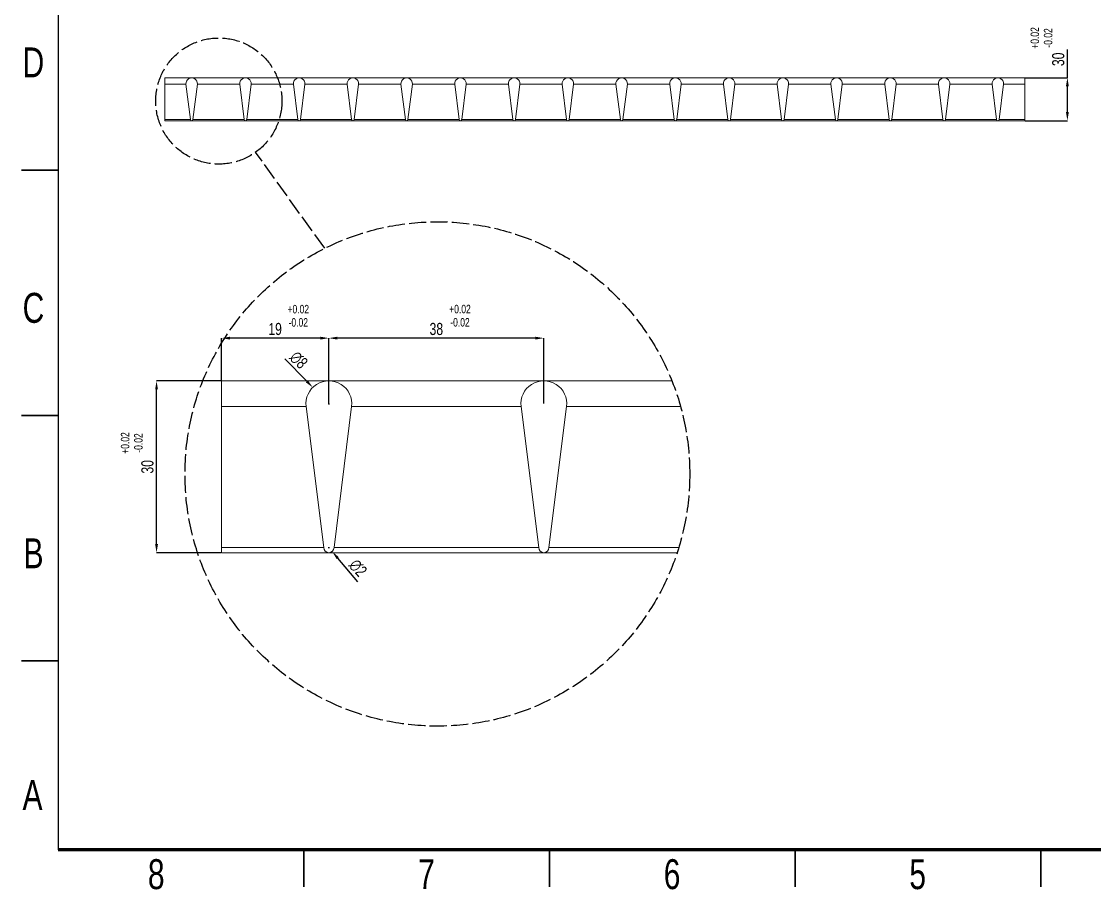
# Model space of a CAD drawing. Header units: millimetres. Extents: x 2813 to 4236, y 547 to 1552.
# Drawn here: x 2813 to 3562, y 547 to 1153 of the extents above; entities that cross this region are included whole.
import ezdxf

# ---------------------------------------------------------------- set-up
doc = ezdxf.new("R2010")
doc.units = ezdxf.units.MM
doc.linetypes.add('ACAD_ISO02W100', pattern=[15, 12, -3])
doc.styles.add('SLDTEXTSTYLE0', font='TXT', dxfattribs={"width": 0.75})
doc.dimstyles.new('SLDDIMSTYLE30', dxfattribs={"dimscale": 4, "dimtxt": 2.116667, "dimasz": 1.5, "dimexe": 0, "dimexo": 0.0625, "dimgap": 0.529167, "dimtad": 1, "dimdec": 0, "dimrnd": 1e-09, "dimzin": 12, "dimdsep": 46, "dimtxsty": 'SLDTEXTSTYLE0', "dimcen": 0.09, "dimadec": 0, "dimazin": 3, "dimtfac": 1, "dimtdec": 0, "dimtofl": 0, "dimtmove": 0, "dimatfit": 3, "dimfxl": 1, "dimfrac": 2, "dimtolj": 1, "dimtzin": 12, "dimarcsym": 0})
doc.dimstyles.new('ssss', dxfattribs={"dimscale": 4, "dimtxt": 2.116667, "dimasz": 1.5, "dimexe": 0, "dimexo": 0.0625, "dimgap": 0.529167, "dimtad": 1, "dimdec": 0, "dimlfac": 0.25, "dimrnd": 1e-09, "dimzin": 12, "dimdsep": 46, "dimtxsty": 'SLDTEXTSTYLE0', "dimcen": 0.09, "dimadec": 0, "dimazin": 3, "dimtfac": 1, "dimtdec": 0, "dimtofl": 0, "dimtmove": 0, "dimatfit": 3, "dimfxl": 1, "dimfrac": 2, "dimtolj": 1, "dimtzin": 12, "dimarcsym": 0})

# ---------------------------------------------------------------- blocks, each defined once
blk = doc.blocks.new('*D44')
at = {"color": 0, "lineweight": -2, "transparency": 16777216}
for p, q in [((3543.1, 1113.44), (3543.1, 1133.2)), ((3513.6, 1113.44), (3543.1, 1113.44)), ((3543.1, 1089.44), (3543.1, 1107.44)), ((3513.6, 1083.44), (3543.1, 1083.44))]:
    blk.add_line(p, q, dxfattribs=at)
at = {"color": 0, "transparency": 16777216}
for points in [[(3542.1, 1107.44), (3544.1, 1107.44), (3543.1, 1113.44)], [(3542.1, 1089.44), (3544.1, 1089.44), (3543.1, 1083.44)]]:
    blk.add_solid(points, dxfattribs=at)
at = {"layer": 'Defpoints', "color": 0, "transparency": 16777216}
for p in [(3513.35, 1113.44), (3543.1, 1113.44), (3513.35, 1083.44)]:
    blk.add_point(p, dxfattribs=at)
at = {"color": 0, "transparency": 16777216, "insert": (3536.75, 1126.32), "char_height": 8.467, "attachment_point": 5, "rotation": 90, "style": 'SLDTEXTSTYLE0'}
blk.add_mtext('\\A1;30', dxfattribs=at)
blk = doc.blocks.new('*D47')
at = {"color": 0, "lineweight": -2, "transparency": 16777216}
for p, q in [((2952.56, 901.83), (2907.6, 901.83)), ((2907.6, 787.83), (2907.6, 895.83)), ((2952.56, 781.83), (2907.6, 781.83))]:
    blk.add_line(p, q, dxfattribs=at)
at = {"color": 0, "transparency": 16777216}
for points in [[(2906.6, 895.83), (2908.6, 895.83), (2907.6, 901.83)], [(2906.6, 787.83), (2908.6, 787.83), (2907.6, 781.83)]]:
    blk.add_solid(points, dxfattribs=at)
at = {"layer": 'Defpoints', "color": 0, "transparency": 16777216}
for p in [(2907.6, 901.83), (2952.81, 901.83), (2952.81, 781.83)]:
    blk.add_point(p, dxfattribs=at)
at = {"color": 0, "transparency": 16777216, "insert": (2901.25, 841.83), "char_height": 8.467, "attachment_point": 5, "rotation": 90, "style": 'SLDTEXTSTYLE0'}
blk.add_mtext('\\A1;30', dxfattribs=at)
blk = doc.blocks.new('*D48')
at = {"color": 0, "lineweight": -2, "transparency": 16777216}
for p, q in [((3027.81, 886.08), (3027.81, 931.66)), ((3171.81, 931.66), (3033.81, 931.66)), ((3177.81, 886.08), (3177.81, 931.66))]:
    blk.add_line(p, q, dxfattribs=at)
at = {"color": 0, "transparency": 16777216}
for points in [[(3033.81, 932.66), (3033.81, 930.66), (3027.81, 931.66)], [(3171.81, 932.66), (3171.81, 930.66), (3177.81, 931.66)]]:
    blk.add_solid(points, dxfattribs=at)
at = {"layer": 'Defpoints', "color": 0, "transparency": 16777216}
for p in [(3027.81, 931.66), (3027.81, 885.83), (3177.81, 885.83)]:
    blk.add_point(p, dxfattribs=at)
at = {"color": 0, "transparency": 16777216, "insert": (3102.81, 938.01), "char_height": 8.467, "attachment_point": 5, "style": 'SLDTEXTSTYLE0'}
blk.add_mtext('\\A1;38', dxfattribs=at)
blk = doc.blocks.new('*D49')
at = {"color": 0, "lineweight": -2, "transparency": 16777216}
for p, q in [((3027.45, 785.43), (3028.17, 785.43)), ((3027.81, 785.07), (3027.81, 785.79)), ((3048.02, 761.41), (3033.99, 778.08))]:
    blk.add_line(p, q, dxfattribs=at)
at = {"color": 0, "transparency": 16777216}
blk.add_solid([(3034.76, 778.72), (3033.23, 777.44), (3030.13, 782.67)], dxfattribs=at)
at = {"layer": 'Defpoints', "color": 0, "transparency": 16777216}
for p in [(3025.49, 788.18), (3030.13, 782.67)]:
    blk.add_point(p, dxfattribs=at)
at = {"color": 0, "transparency": 16777216, "insert": (3048.11, 771.17), "char_height": 8.467, "attachment_point": 5, "rotation": 310.07982, "style": 'SLDTEXTSTYLE0'}
blk.add_mtext('\\A1;∅2', dxfattribs=at)
blk = doc.blocks.new('*D50')
at = {"color": 0, "lineweight": -2, "transparency": 16777216}
for p, q in [((2997.01, 917.21), (3012.4, 901.53)), ((3027.45, 885.83), (3028.17, 885.83)), ((3027.81, 885.47), (3027.81, 886.19))]:
    blk.add_line(p, q, dxfattribs=at)
at = {"color": 0, "transparency": 16777216}
blk.add_solid([(3013.12, 902.23), (3011.69, 900.83), (3016.6, 897.25)], dxfattribs=at)
at = {"layer": 'Defpoints', "color": 0, "transparency": 16777216}
for p in [(3016.6, 897.25), (3039.02, 874.41)]:
    blk.add_point(p, dxfattribs=at)
at = {"color": 0, "transparency": 16777216, "insert": (3006.73, 916.37), "char_height": 8.467, "attachment_point": 5, "rotation": 314.46054, "style": 'SLDTEXTSTYLE0'}
blk.add_mtext('\\A1;∅8', dxfattribs=at)
blk = doc.blocks.new('*D51')
at = {"color": 0, "lineweight": -2, "transparency": 16777216}
for p, q in [((2952.81, 902.08), (2952.81, 931.66)), ((3021.81, 931.66), (2958.81, 931.66)), ((3027.81, 886.08), (3027.81, 931.66))]:
    blk.add_line(p, q, dxfattribs=at)
at = {"color": 0, "transparency": 16777216}
for points in [[(2958.81, 932.66), (2958.81, 930.66), (2952.81, 931.66)], [(3021.81, 932.66), (3021.81, 930.66), (3027.81, 931.66)]]:
    blk.add_solid(points, dxfattribs=at)
at = {"layer": 'Defpoints', "color": 0, "transparency": 16777216}
for p in [(2952.81, 931.66), (2952.81, 901.83), (3027.81, 885.83)]:
    blk.add_point(p, dxfattribs=at)
at = {"color": 0, "transparency": 16777216, "insert": (2990.31, 938.01), "char_height": 8.467, "attachment_point": 5, "style": 'SLDTEXTSTYLE0'}
blk.add_mtext('\\A1;19', dxfattribs=at)

msp = doc.modelspace()

# ---------------------------------------------------------------- linework, layer by layer
msp.add_line((2839.05, 1523.73), (2839.05, 574.33))
at = {"linetype": 'Continuous', "lineweight": 0, "extrusion": (1, -1.83697e-16, -2e-16)}
for p, q in [((2913.35, 1108.95), (2913.35, 1113.44)), ((2913.35, 1113.44), (2932.1, 1113.44)), ((2913.35, 1108.95), (2928.14, 1108.95)), ((2913.35, 1108.95), (2913.35, 1084.34)), ((2931.2, 1084.34), (2928.14, 1108.95)), ((2932.1, 1113.44), (2969.6, 1113.44)), ((2936.07, 1108.95), (2933, 1084.34)), ((2936.07, 1108.95), (2965.64, 1108.95)), ((2968.7, 1084.34), (2965.64, 1108.95)), ((2969.6, 1113.44), (3007.1, 1113.44)), ((2973.57, 1108.95), (2970.5, 1084.34)), ((2973.57, 1108.95), (3003.14, 1108.95)), ((3006.2, 1084.34), (3003.14, 1108.95)), ((3007.1, 1113.44), (3044.6, 1113.44)), ((3011.07, 1108.95), (3008, 1084.34)), ((3011.07, 1108.95), (3040.64, 1108.95)), ((3043.7, 1084.34), (3040.64, 1108.95)), ((3044.6, 1113.44), (3082.1, 1113.44)), ((3048.57, 1108.95), (3045.5, 1084.34)), ((3048.57, 1108.95), (3078.14, 1108.95)), ((3081.2, 1084.34), (3078.14, 1108.95)), ((3082.1, 1113.44), (3119.6, 1113.44)), ((3086.07, 1108.95), (3083, 1084.34)), ((3086.07, 1108.95), (3115.64, 1108.95)), ((3118.7, 1084.34), (3115.64, 1108.95)), ((3119.6, 1113.44), (3157.1, 1113.44)), ((3123.57, 1108.95), (3120.5, 1084.34)), ((3123.57, 1108.95), (3153.14, 1108.95)), ((3156.2, 1084.34), (3153.14, 1108.95)), ((3157.1, 1113.44), (3194.6, 1113.44)), ((3161.07, 1108.95), (3158, 1084.34)), ((3161.07, 1108.95), (3190.64, 1108.95)), ((3193.7, 1084.34), (3190.64, 1108.95)), ((3194.6, 1113.44), (3232.1, 1113.44)), ((3198.57, 1108.95), (3195.5, 1084.34)), ((3198.57, 1108.95), (3228.14, 1108.95)), ((3231.2, 1084.34), (3228.14, 1108.95)), ((3232.1, 1113.44), (3269.6, 1113.44)), ((3236.07, 1108.95), (3233, 1084.34)), ((3236.07, 1108.95), (3265.64, 1108.95)), ((3268.7, 1084.34), (3265.64, 1108.95)), ((3269.6, 1113.44), (3307.1, 1113.44)), ((3273.57, 1108.95), (3270.5, 1084.34)), ((3273.57, 1108.95), (3303.14, 1108.95)), ((3306.2, 1084.34), (3303.14, 1108.95)), ((3307.1, 1113.44), (3344.6, 1113.44)), ((3311.07, 1108.95), (3308, 1084.34)), ((3311.07, 1108.95), (3340.64, 1108.95)), ((3343.7, 1084.34), (3340.64, 1108.95)), ((3344.6, 1113.44), (3382.1, 1113.44)), ((3348.57, 1108.95), (3345.5, 1084.34)), ((3348.57, 1108.95), (3378.14, 1108.95)), ((3381.2, 1084.34), (3378.14, 1108.95)), ((3382.1, 1113.44), (3419.6, 1113.44)), ((3386.07, 1108.95), (3383, 1084.34)), ((3386.07, 1108.95), (3415.64, 1108.95)), ((3418.7, 1084.34), (3415.64, 1108.95)), ((3419.6, 1113.44), (3457.1, 1113.44)), ((3423.57, 1108.95), (3420.5, 1084.34)), ((3423.57, 1108.95), (3453.14, 1108.95)), ((3456.2, 1084.34), (3453.14, 1108.95)), ((3457.1, 1113.44), (3494.6, 1113.44)), ((3461.07, 1108.95), (3458, 1084.34)), ((3461.07, 1108.95), (3490.64, 1108.95)), ((3493.7, 1084.34), (3490.64, 1108.95)), ((3494.6, 1113.44), (3513.35, 1113.44)), ((3498.57, 1108.95), (3495.5, 1084.34)), ((3498.57, 1108.95), (3513.35, 1108.95)), ((3513.35, 1108.95), (3513.35, 1113.44)), ((3513.35, 1108.95), (3513.35, 1084.34)), ((2913.35, 1084.34), (2931.2, 1084.34)), ((2913.35, 1083.44), (2913.35, 1084.34)), ((2913.35, 1083.44), (2932.1, 1083.44)), ((2932.1, 1083.44), (2969.6, 1083.44)), ((2933, 1084.34), (2968.7, 1084.34)), ((2969.6, 1083.44), (3007.1, 1083.44)), ((2970.5, 1084.34), (3006.2, 1084.34)), ((3007.1, 1083.44), (3044.6, 1083.44)), ((3008, 1084.34), (3043.7, 1084.34)), ((3044.6, 1083.44), (3082.1, 1083.44)), ((3045.5, 1084.34), (3081.2, 1084.34)), ((3082.1, 1083.44), (3119.6, 1083.44)), ((3083, 1084.34), (3118.7, 1084.34)), ((3119.6, 1083.44), (3157.1, 1083.44)), ((3120.5, 1084.34), (3156.2, 1084.34)), ((3157.1, 1083.44), (3194.6, 1083.44)), ((3158, 1084.34), (3193.7, 1084.34)), ((3194.6, 1083.44), (3232.1, 1083.44)), ((3195.5, 1084.34), (3231.2, 1084.34)), ((3232.1, 1083.44), (3269.6, 1083.44)), ((3233, 1084.34), (3268.7, 1084.34)), ((3269.6, 1083.44), (3307.1, 1083.44)), ((3270.5, 1084.34), (3306.2, 1084.34)), ((3307.1, 1083.44), (3344.6, 1083.44)), ((3308, 1084.34), (3343.7, 1084.34)), ((3344.6, 1083.44), (3382.1, 1083.44)), ((3345.5, 1084.34), (3381.2, 1084.34)), ((3382.1, 1083.44), (3419.6, 1083.44)), ((3383, 1084.34), (3418.7, 1084.34)), ((3419.6, 1083.44), (3457.1, 1083.44)), ((3420.5, 1084.34), (3456.2, 1084.34)), ((3457.1, 1083.44), (3494.6, 1083.44)), ((3458, 1084.34), (3493.7, 1084.34)), ((3494.6, 1083.44), (3513.35, 1083.44)), ((3495.5, 1084.34), (3513.35, 1084.34)), ((3513.35, 1083.44), (3513.35, 1084.34)), ((2952.81, 883.85), (2952.81, 901.83)), ((2952.81, 901.83), (3027.81, 901.83)), ((3027.81, 901.83), (3177.81, 901.83)), ((3177.81, 901.83), (3267.15, 901.83)), ((2952.81, 883.85), (3011.93, 883.85)), ((2952.81, 883.85), (2952.81, 785.43)), ((3024.21, 785.43), (3011.93, 883.85)), ((3043.69, 883.85), (3031.41, 785.43)), ((3043.69, 883.85), (3161.93, 883.85)), ((3174.21, 785.43), (3161.93, 883.85)), ((3193.69, 883.85), (3181.41, 785.43)), ((3193.69, 883.85), (3273.2, 883.85)), ((2952.81, 785.43), (3024.21, 785.43)), ((2952.81, 781.83), (2952.81, 785.43)), ((2952.81, 781.83), (3027.81, 781.83)), ((3027.81, 781.83), (3177.81, 781.83)), ((3031.41, 785.43), (3174.21, 785.43)), ((3177.81, 781.83), (3270.79, 781.83)), ((3181.41, 785.43), (3271.93, 785.43))]:
    msp.add_line(p, q, dxfattribs=at)
at = {"linetype": 'ACAD_ISO02W100'}
msp.add_line((3024.94, 994.37), (2976.73, 1061.45), dxfattribs=at)
at = {"linetype": 'Continuous', "lineweight": 35}
for p, q in [((2813.34, 1049.03), (2839.05, 1049.03)), ((2839.05, 1049.03), (2813.34, 1049.03)), ((2839.05, 877.66), (2813.34, 877.66)), ((2839.05, 706.28), (2813.34, 706.28)), ((3010.42, 574.33), (3010.42, 548.62)), ((3181.79, 574.33), (3181.79, 548.62)), ((3353.16, 574.33), (3353.16, 548.62)), ((3524.54, 548.62), (3524.54, 574.33)), ((3524.54, 574.33), (3524.54, 548.62))]:
    msp.add_line(p, q, dxfattribs=at)
at = {"linetype": 'Continuous', "lineweight": 70}
msp.add_line((4210.03, 574.33), (2839.05, 574.33), dxfattribs=at)
at = {"linetype": 'ACAD_ISO02W100'}
for centre, radius in [((2951.03, 1097.19), 44.02), ((3103.52, 836.81), 176.07)]:
    msp.add_circle(centre, radius, dxfattribs=at)
at = {"linetype": 'Continuous', "lineweight": 0, "extrusion": (-2e-16, 3.67394e-32, -1)}
for centre, radius, start, end in [((-2932.1, 1109.44), 4, 352.88959, 187.11041), ((-2969.6, 1109.44), 4, 352.88959, 187.11041), ((-3007.1, 1109.44), 4, 352.88959, 187.11041), ((-3044.6, 1109.44), 4, 352.88959, 187.11041), ((-3082.1, 1109.44), 4, 352.88959, 187.11041), ((-3119.6, 1109.44), 4, 352.88959, 187.11041), ((-3157.1, 1109.44), 4, 352.88959, 187.11041), ((-3194.6, 1109.44), 4, 352.88959, 187.11041), ((-3232.1, 1109.44), 4, 352.88959, 187.11041), ((-3269.6, 1109.44), 4, 352.88959, 187.11041), ((-3307.1, 1109.44), 4, 352.88959, 187.11041), ((-3344.6, 1109.44), 4, 352.88959, 187.11041), ((-3382.1, 1109.44), 4, 352.88959, 187.11041), ((-3419.6, 1109.44), 4, 352.88959, 187.11041), ((-3457.1, 1109.44), 4, 352.88959, 187.11041), ((-3494.6, 1109.44), 4, 352.88959, 187.11041), ((-2932.1, 1084.34), 0.9, 180, 0), ((-2969.6, 1084.34), 0.9, 180, 0), ((-3007.1, 1084.34), 0.9, 180, 0), ((-3044.6, 1084.34), 0.9, 180, 0), ((-3082.1, 1084.34), 0.9, 180, 0), ((-3119.6, 1084.34), 0.9, 180, 0), ((-3157.1, 1084.34), 0.9, 180, 0), ((-3194.6, 1084.34), 0.9, 180, 0), ((-3232.1, 1084.34), 0.9, 180, 0), ((-3269.6, 1084.34), 0.9, 180, 0), ((-3307.1, 1084.34), 0.9, 180, 0), ((-3344.6, 1084.34), 0.9, 180, 0), ((-3382.1, 1084.34), 0.9, 180, 0), ((-3419.6, 1084.34), 0.9, 180, 0), ((-3457.1, 1084.34), 0.9, 180, 0), ((-3494.6, 1084.34), 0.9, 180, 0), ((-3027.81, 885.83), 16, 352.88959, 187.11041), ((-3177.81, 885.83), 16, 352.88959, 187.11041), ((-3027.81, 785.43), 3.6, 180, 0), ((-3177.81, 785.43), 3.6, 180, 0)]:
    msp.add_arc(centre, radius, start, end, dxfattribs=at)

# ---------------------------------------------------------------- texts
at = {"color": 7, "linetype": 'Continuous', "lineweight": 18, "char_height": 5.927, "attachment_point": 2, "rotation": 90, "style": 'SLDTEXTSTYLE0'}
for s, insert in [('\\A1;+0.02', (3517.42, 1141.24)), ('\\A1;-0.02', (3526.68, 1141.24)), ('\\A1;+0.02', (2882.69, 858.45)), ('\\A1;-0.02', (2891.94, 858.45))]:
    msp.add_mtext(s, dxfattribs=dict(at, insert=insert))
at = {"linetype": 'Continuous', "lineweight": 0, "char_height": 20.89, "attachment_point": 2, "style": 'SLDTEXTSTYLE0'}
for s, insert in [('D', (2821.67, 1134.63)), ('C', (2821.69, 963.26)), ('B', (2821.75, 791.89)), ('A', (2821.07, 623.08)), ('8', (2907.38, 567.86)), ('7', (3095.89, 567.86)), ('6', (3267.27, 567.86)), ('5', (3438.64, 567.86))]:
    msp.add_mtext(s, dxfattribs=dict(at, insert=insert))
at = {"color": 7, "linetype": 'Continuous', "lineweight": 18, "char_height": 5.927, "attachment_point": 2, "style": 'SLDTEXTSTYLE0'}
for s, insert in [('\\A1;+0.02', (3006.49, 954.87)), ('\\A1;+0.02', (3119.31, 954.93)), ('\\A1;-0.02', (3006.49, 945.62)), ('\\A1;-0.02', (3119.31, 945.68))]:
    msp.add_mtext(s, dxfattribs=dict(at, insert=insert))

# ---------------------------------------------------------------- dimensions: what is measured, and where the dimension line sits
dim = msp.add_linear_dim(base=(3543.1, 1113.44), p1=(3513.35, 1083.44), p2=(3513.35, 1113.44), angle=90, dimstyle='SLDDIMSTYLE30')
dim.commit()
dim.dimension.update_dxf_attribs({"geometry": '*D44', "text_midpoint": (3543.1, 1126.32), "dimtype": 160})
for base, p1, p2, picture, middle in [((2952.81, 931.66), (3027.81, 885.83), (2952.81, 901.83), '*D51', (2990.31, 938.01)), ((3027.81138903, 931.65920403), (3177.81138903, 885.82625291), (3027.81138903, 885.82625291), '*D48', (3102.81138903, 938.00920403))]:
    dim = msp.add_linear_dim(base=base, p1=p1, p2=p2, dimstyle='ssss')
    dim.commit()
    dim.dimension.update_dxf_attribs({"geometry": picture, "text_midpoint": middle})
for p1, p2, picture, middle in [((3039.02, 874.41), (3016.6, 897.25), '*D50', (3002.2, 911.92)), ((3025.49, 788.18), (3030.13, 782.67), '*D49', (3043.25, 767.08))]:
    dim = msp.add_diameter_dim_2p(p1=p1, p2=p2, dimstyle='ssss')
    dim.commit()
    dim.dimension.update_dxf_attribs({"geometry": picture, "text_midpoint": middle, "dimtype": 163})
dim = msp.add_linear_dim(base=(2907.6, 901.83), p1=(2952.81, 781.83), p2=(2952.81, 901.83), angle=90, dimstyle='ssss')
dim.commit()
dim.dimension.update_dxf_attribs({"geometry": '*D47', "text_midpoint": (2901.25, 841.83)})

doc.saveas('drawing.dxf')
